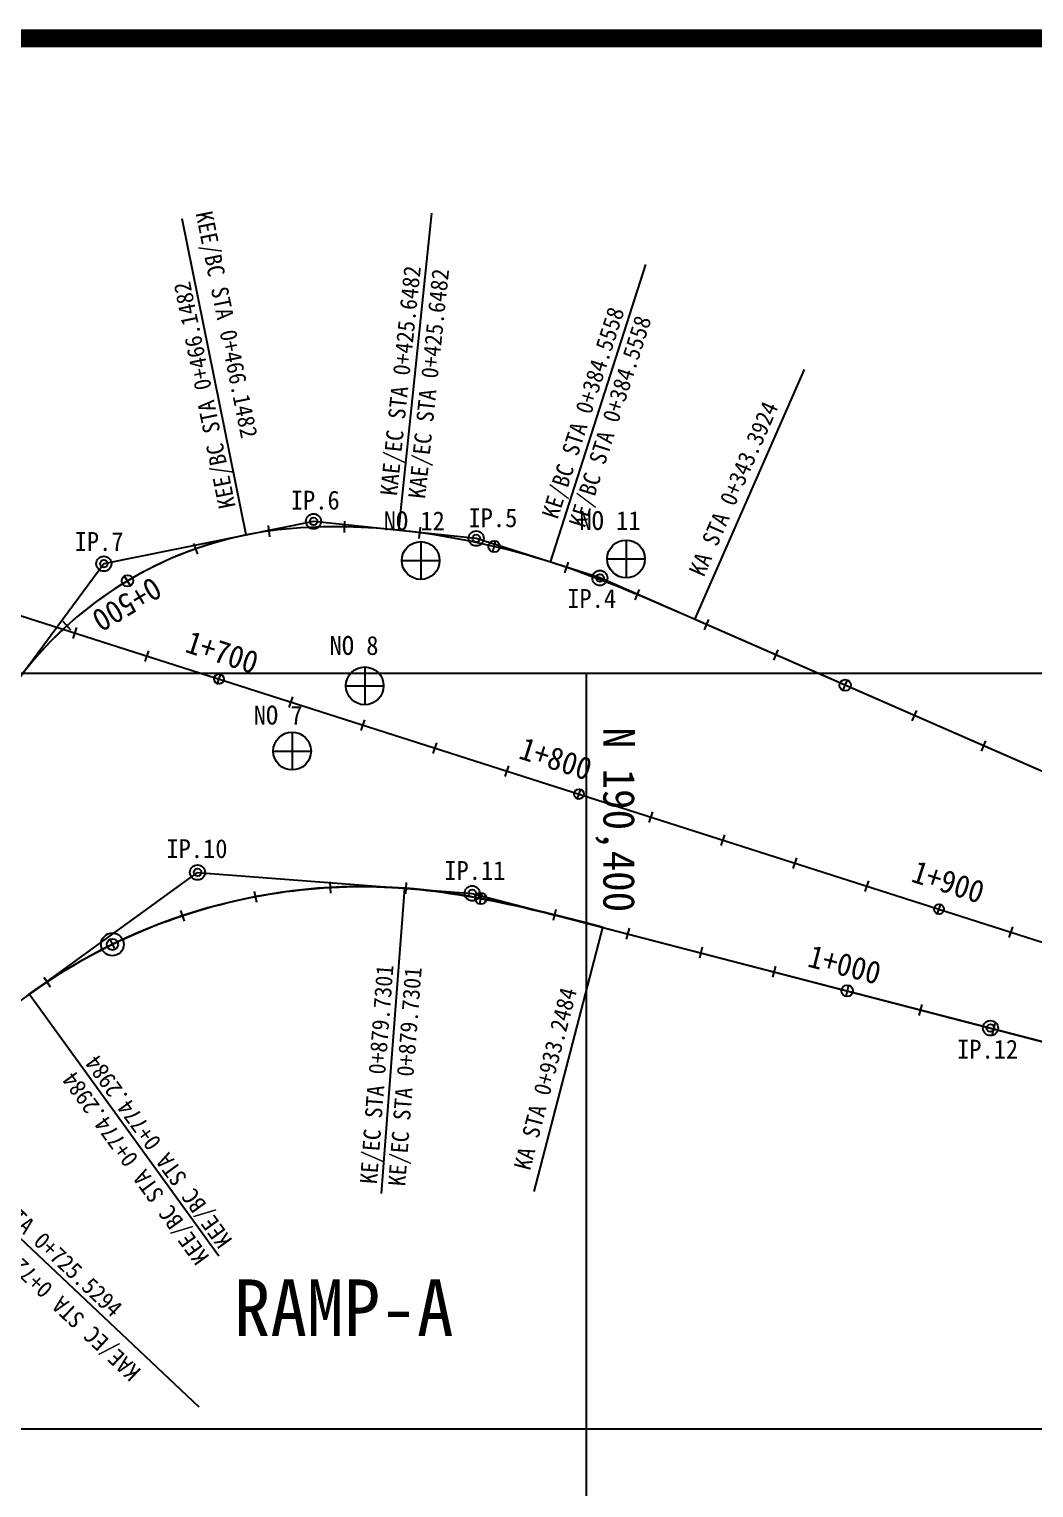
# Model space of a CAD drawing. Header units: millimetres. Extents: x 8286 to 10304, y 723 to 2148.
# Drawn here: x 9397.2 to 9663, y 1716.6 to 2102.6 of the extents above; entities that cross this region are included whole.
import ezdxf
from ezdxf.enums import TextEntityAlignment as Align

# ---------------------------------------------------------------- set-up
doc = ezdxf.new("R2010")
doc.units = ezdxf.units.MM
for name, color, linetype in [('CA-ALGN-CNTL', 2, 'Continuous'), ('CA-ALGN-IPLN', 1, 'Continuous'), ('CA-ALGN-IPSM', 2, 'Continuous'), ('CA-ALGN-STSM', 2, 'Continuous'), ('CA-ALGN-TEXT', 3, 'Continuous'), ('CA-LEAL', 1, 'Continuous'), ('CA-LEAT', 3, 'Continuous'), ('CA-TEXT', 3, 'Continuous'), ('CV-GRID-LINE', 1, 'Continuous'), ('CV-GRID-TEXT', 4, 'Continuous'), ('CV-SURV-SYMB', 3, 'Continuous'), ('CV-SURV-TEXT', 3, 'Continuous'), ('CX-BORD', 3, 'Continuous'), ('CX-BORD-LIN1', 4, 'Continuous'), ('CX-BORD-LIN2', 3, 'Continuous'), ('CX-BORD-TEX2', 7, 'Continuous'), ('CX-BORD-TEX3', 6, 'Continuous')]:
    doc.layers.add(name, color=color, linetype=linetype)
doc.styles.add('TAEGP', font='DotumChe.ttf')
doc.styles.add('TAEGULIM', font='DotumChe.ttf')
doc.styles.add('TB_TEXT', font='DotumChe.ttf')
doc.styles.add('TB_WBTXT', font='H2GTRE.TTF')
doc.styles.add('TB_WMTXT', font='DotumChe.ttf')

# ---------------------------------------------------------------- blocks, each defined once
blk = doc.blocks.new('CXBLKA1-KHCA')
at = {"layer": 'CX-BORD-LIN1', "const_width": 2}
blk.add_lwpolyline([(796, 0), (0, 0), (0, 554), (796, 554)], close=True, dxfattribs=at)
at = {"layer": 'CX-BORD-LIN1', "style": 'TB_TEXT'}
for tag, height, p in [('TR_RNUM4', 3, (285.11, 26.64)), ('TR_RDAT4', 3.5, (317.5, 27)), ('TR_DGN4', 3.5, (459.12, 27)), ('TR_CHK4', 3.5, (499.12, 27)), ('TR_APP4', 3.5, (539.12, 27)), ('TR_RDAT3', 3.5, (317.5, 21)), ('TR_DGN3', 3.5, (459.12, 21)), ('TR_CHK3', 3.5, (499.12, 21)), ('TR_APP3', 3.5, (539.12, 21)), ('TR_RNUM3', 3, (285.11, 20.64)), ('TR_RNUM2', 3, (285.11, 14.64)), ('TR_RDAT2', 3.5, (317.5, 15)), ('TR_DGN2', 3.5, (459.12, 15)), ('TR_CHK2', 3.5, (499.12, 15)), ('TR_APP2', 3.5, (539.12, 15)), ('TR_RNUM1', 3, (285.11, 8.64)), ('TR_RDAT1', 3.5, (317.5, 9)), ('TR_DGN1', 3.5, (459.12, 9)), ('TR_CHK1', 3.5, (499.12, 9)), ('TR_APP1', 3.5, (539.12, 9))]:
    blk.add_attdef(tag, text='', height=height, dxfattribs=at).set_placement(p, align=Align.MIDDLE_CENTER)
for tag, p in [('TR_RCON4', (342.3, 27)), ('TR_RCON3', (342.3, 21)), ('TR_RCON2', (342.3, 15)), ('TR_RCON1', (342.3, 9))]:
    blk.add_attdef(tag, text='', height=3.5, dxfattribs=at).set_placement(p, align=Align.MIDDLE_LEFT)
at = {"layer": 'CX-BORD-LIN2', "style": 'TB_TEXT'}
blk.add_attdef('TD_VERSION', text='', height=3, rotation=90, dxfattribs=at).set_placement((800.5, 48.01), align=Align.MIDDLE_CENTER)
at = {"layer": 'CX-BORD-TEX2', "style": 'TB_WMTXT'}
for tag, height, p in [('TB_CNAME', 5, (15.34, 531.83)), ('TB_CSCOP', 4, (16.63, 523.83))]:
    blk.add_attdef(tag, text='', height=height, dxfattribs=at).set_placement(p, align=Align.BOTTOM_LEFT)
at = {"layer": 'CX-BORD-TEX2', "style": 'TB_WBTXT'}
for tag, height, p in [('TB_MTITIL', 10, (398, 533.33)), ('TB_STITL', 7, (398, 518.33))]:
    blk.add_attdef(tag, text='', height=height, dxfattribs=at).set_placement(p, align=Align.MIDDLE_CENTER)
at = {"layer": 'CX-BORD-TEX3', "style": 'TB_TEXT'}
for tag, height, p in [('TD_DCOMP', 4.5, (217.5, 25)), ('TD_CSECT', 4.5, (611, 25)), ('TD_CDIST', 4.5, (656, 25)), ('TD_DNAME_TOP', 4.5, (755, 25)), ('TD_DNAME_MAIN', 4.5, (755, 19.01)), ('TD_CCOMP', 4.5, (217.5, 15)), ('TD_HSCAL', 4.5, (626.7, 15.24)), ('TD_VSCAL', 4.5, (655.78, 15.24)), ('TD_DNAME_BOT', 3, (755, 13.65)), ('TD_CNAME', 5, (65, 5.75)), ('TD_FIELD', 4.5, (182.5, 5.53)), ('TD_CSTEP', 4.5, (253.24, 5.53)), ('TD_DWGCODE', 4.5, (641, 5.39)), ('TD_DWGNO', 4.5, (755, 5.39))]:
    blk.add_attdef(tag, text='', height=height, dxfattribs=at).set_placement(p, align=Align.MIDDLE_CENTER)

msp = doc.modelspace()

# ---------------------------------------------------------------- linework, layer by layer
at = {"layer": 'CA-ALGN-CNTL'}
for p, q in [((9066.42, 2052.42), (9948.07, 1770.6)), ((9066.42, 2052.42), (9948.07, 1770.6)), ((9066.42, 2052.42), (9948.07, 1770.6)), ((9066.42, 2052.42), (9948.07, 1770.6)), ((9066.42, 2052.42), (9948.07, 1770.6)), ((9549.02, 1864.92), (9754.05, 1811.6))]:
    msp.add_line(p, q, dxfattribs=at)
for points in [[(9778.57, 1856.55), (9573.35, 1946.38), (9571.52, 1947.19), (9569.68, 1947.99), (9567.85, 1948.79), (9566.02, 1949.58), (9564.18, 1950.37), (9562.34, 1951.16), (9560.5, 1951.95), (9558.66, 1952.72), (9556.81, 1953.49), (9554.96, 1954.25), (9553.11, 1955.01), (9551.25, 1955.75), (9549.39, 1956.48), (9547.53, 1957.2), (9545.66, 1957.91), (9543.78, 1958.6), (9541.9, 1959.28), (9540.01, 1959.95), (9538.12, 1960.59), (9536.22, 1961.22), (9535.11, 1961.58), (9533.21, 1962.18), (9531.29, 1962.76), (9529.37, 1963.32), (9527.45, 1963.87), (9525.52, 1964.39), (9523.58, 1964.89), (9521.64, 1965.38), (9519.7, 1965.84), (9517.75, 1966.29), (9515.79, 1966.71), (9513.84, 1967.12), (9511.87, 1967.51), (9509.91, 1967.87), (9507.94, 1968.22), (9505.96, 1968.55), (9503.99, 1968.86), (9502.01, 1969.15), (9500.03, 1969.42), (9498.04, 1969.66), (9496.06, 1969.89), (9494.97, 1970.01), (9492.98, 1970.21), (9490.99, 1970.38), (9488.99, 1970.54), (9487, 1970.67), (9485, 1970.78), (9483, 1970.86), (9481, 1970.92), (9479, 1970.95), (9477, 1970.95), (9475, 1970.93), (9473.01, 1970.87), (9471.01, 1970.79), (9469.01, 1970.67), (9467.02, 1970.52), (9465.02, 1970.33), (9463.04, 1970.11), (9461.05, 1969.86), (9459.07, 1969.56), (9457.1, 1969.23), (9455.14, 1968.87), (9454.65, 1968.77), (9452.69, 1968.35), (9450.74, 1967.9), (9448.8, 1967.41), (9446.88, 1966.87), (9444.96, 1966.3), (9443.05, 1965.69), (9441.16, 1965.05), (9439.28, 1964.36), (9437.42, 1963.64), (9435.57, 1962.88), (9433.73, 1962.08), (9431.92, 1961.25), (9430.11, 1960.38), (9428.33, 1959.48), (9426.57, 1958.54), (9424.82, 1957.56), (9423.09, 1956.55), (9421.39, 1955.51), (9419.7, 1954.43), (9418.04, 1953.31), (9416.4, 1952.17), (9414.78, 1950.99), (9413.19, 1949.78), (9411.62, 1948.54), (9410.08, 1947.27), (9408.56, 1945.97), (9407.07, 1944.63), (9405.61, 1943.27), (9404.17, 1941.88), (9402.76, 1940.46), (9401.38, 1939.01), (9400.03, 1937.54), (9398.71, 1936.03), (9397.42, 1934.51), (9396.16, 1932.95)], [(9396.58, 1846.74), (9397.2, 1847.2), (9398.83, 1848.36), (9400.47, 1849.5), (9402.13, 1850.62), (9403.81, 1851.71), (9405.49, 1852.79), (9407.19, 1853.84), (9408.91, 1854.87), (9410.64, 1855.87), (9412.38, 1856.85), (9414.13, 1857.81), (9415.9, 1858.75), (9417.68, 1859.66), (9419.47, 1860.55), (9421.28, 1861.41), (9423.09, 1862.25), (9424.92, 1863.07), (9426.76, 1863.86), (9428.6, 1864.63), (9430.46, 1865.37), (9432.33, 1866.09), (9434.2, 1866.78), (9436.09, 1867.45), (9437.98, 1868.09), (9439.89, 1868.71), (9441.8, 1869.3), (9443.71, 1869.86), (9445.64, 1870.4), (9447.57, 1870.92), (9449.51, 1871.41), (9451.46, 1871.87), (9453.41, 1872.31), (9455.37, 1872.72), (9457.33, 1873.1), (9459.3, 1873.46), (9461.27, 1873.79), (9463.25, 1874.1), (9465.23, 1874.38), (9467.21, 1874.63), (9469.2, 1874.86), (9471.19, 1875.06), (9473.18, 1875.23), (9475.17, 1875.38), (9477.17, 1875.5), (9479.17, 1875.59), (9481.17, 1875.66), (9483.17, 1875.7), (9485.17, 1875.71), (9487.17, 1875.7), (9489.17, 1875.66), (9491.17, 1875.59), (9493.16, 1875.5), (9495.16, 1875.38), (9496.59, 1875.28), (9498.58, 1875.11), (9500.57, 1874.92), (9502.56, 1874.71), (9504.55, 1874.47), (9506.53, 1874.21), (9508.51, 1873.92), (9510.49, 1873.62), (9512.46, 1873.3), (9514.43, 1872.96), (9516.4, 1872.6), (9518.36, 1872.22), (9520.32, 1871.83), (9522.28, 1871.43), (9524.24, 1871.01), (9526.19, 1870.58), (9528.14, 1870.14), (9530.09, 1869.69), (9532.04, 1869.22), (9533.98, 1868.75), (9535.92, 1868.27), (9537.86, 1867.79), (9539.8, 1867.3), (9541.74, 1866.81), (9543.68, 1866.31), (9545.61, 1865.81), (9547.55, 1865.3), (9549.02, 1864.92), (9754.05, 1811.6)], [(9549.02, 1864.92), (9548.68, 1865.01), (9548.38, 1865.09), (9548.11, 1865.16), (9547.88, 1865.22), (9547.67, 1865.27), (9547.49, 1865.32), (9547.32, 1865.36), (9547.16, 1865.4), (9547.01, 1865.44), (9546.87, 1865.48), (9546.74, 1865.51), (9546.61, 1865.55), (9546.48, 1865.58), (9546.36, 1865.61), (9546.23, 1865.64), (9546.11, 1865.68), (9545.99, 1865.71), (9545.87, 1865.74), (9545.75, 1865.77), (9545.63, 1865.8), (9545.51, 1865.83), (9545.39, 1865.86), (9545.27, 1865.9), (9545.15, 1865.93), (9545.02, 1865.96), (9544.9, 1865.99), (9544.78, 1866.02), (9544.66, 1866.05), (9544.54, 1866.08), (9544.42, 1866.12), (9544.3, 1866.15), (9544.18, 1866.18), (9544.06, 1866.21), (9543.94, 1866.24), (9543.81, 1866.27), (9543.69, 1866.3), (9543.57, 1866.33), (9543.45, 1866.37), (9543.33, 1866.4), (9543.21, 1866.43), (9543.09, 1866.46), (9542.97, 1866.49), (9542.85, 1866.52), (9542.72, 1866.55), (9542.6, 1866.58), (9542.48, 1866.61), (9542.36, 1866.65), (9542.24, 1866.68), (9542.12, 1866.71), (9542, 1866.74), (9541.88, 1866.77), (9541.76, 1866.8), (9541.64, 1866.83), (9541.51, 1866.86), (9541.39, 1866.89), (9541.27, 1866.93), (9541.15, 1866.96), (9541.03, 1866.99), (9540.91, 1867.02), (9540.79, 1867.05), (9540.67, 1867.08), (9540.55, 1867.11), (9540.42, 1867.14), (9540.3, 1867.17), (9540.18, 1867.2), (9540.06, 1867.23), (9539.94, 1867.26), (9539.82, 1867.3), (9539.7, 1867.33), (9539.58, 1867.36), (9539.45, 1867.39), (9539.33, 1867.42), (9539.21, 1867.45), (9539.09, 1867.48), (9538.97, 1867.51), (9538.85, 1867.54), (9538.73, 1867.57), (9538.61, 1867.6), (9538.49, 1867.63), (9538.36, 1867.66), (9538.24, 1867.69), (9538.12, 1867.72), (9538, 1867.76), (9537.88, 1867.79), (9537.76, 1867.82), (9537.64, 1867.85), (9537.52, 1867.88), (9537.39, 1867.91), (9537.27, 1867.94), (9537.15, 1867.97), (9537.03, 1868), (9536.91, 1868.03), (9536.79, 1868.06), (9536.67, 1868.09), (9536.55, 1868.12), (9536.42, 1868.15), (9536.3, 1868.18), (9536.18, 1868.21), (9536.06, 1868.24), (9535.94, 1868.27), (9535.82, 1868.3), (9535.7, 1868.33), (9535.57, 1868.36), (9535.45, 1868.39), (9535.33, 1868.42), (9535.21, 1868.45), (9535.09, 1868.48), (9534.97, 1868.51), (9534.85, 1868.54), (9534.73, 1868.57), (9534.6, 1868.6), (9534.48, 1868.63), (9534.36, 1868.66), (9534.24, 1868.69), (9534.12, 1868.72), (9534, 1868.75), (9533.88, 1868.78), (9533.75, 1868.81), (9533.63, 1868.84), (9533.51, 1868.87), (9533.39, 1868.9), (9533.27, 1868.93), (9533.15, 1868.96), (9533.03, 1868.98), (9532.9, 1869.01), (9532.78, 1869.04), (9532.66, 1869.07), (9532.54, 1869.1), (9532.42, 1869.13), (9532.3, 1869.16), (9532.17, 1869.19), (9532.05, 1869.22), (9531.93, 1869.25), (9531.81, 1869.28), (9531.69, 1869.31), (9531.57, 1869.33), (9531.45, 1869.36), (9531.32, 1869.39), (9531.2, 1869.42), (9531.08, 1869.45), (9530.96, 1869.48), (9530.84, 1869.51), (9530.72, 1869.54), (9530.59, 1869.57), (9530.47, 1869.59), (9530.35, 1869.62), (9530.23, 1869.65), (9530.11, 1869.68), (9529.99, 1869.71), (9529.86, 1869.74), (9529.74, 1869.77), (9529.62, 1869.79), (9529.5, 1869.82), (9529.38, 1869.85), (9529.26, 1869.88), (9529.13, 1869.91), (9529.01, 1869.94), (9528.89, 1869.96), (9528.77, 1869.99), (9528.65, 1870.02), (9528.52, 1870.05), (9528.4, 1870.08), (9528.28, 1870.11), (9528.16, 1870.13), (9528.04, 1870.16), (9527.92, 1870.19), (9527.79, 1870.22), (9527.67, 1870.24), (9527.55, 1870.27), (9527.43, 1870.3), (9527.31, 1870.33), (9527.18, 1870.36), (9527.06, 1870.38), (9526.94, 1870.41), (9526.82, 1870.44), (9526.7, 1870.47), (9526.57, 1870.49), (9526.45, 1870.52), (9526.33, 1870.55), (9526.21, 1870.58), (9526.09, 1870.6), (9525.96, 1870.63), (9525.84, 1870.66), (9525.72, 1870.68), (9525.6, 1870.71), (9525.48, 1870.74), (9525.35, 1870.77), (9525.23, 1870.79), (9525.11, 1870.82), (9524.99, 1870.85), (9524.87, 1870.87), (9524.74, 1870.9), (9524.62, 1870.93), (9524.5, 1870.95), (9524.38, 1870.98), (9524.26, 1871.01), (9524.13, 1871.03), (9524.01, 1871.06), (9523.89, 1871.09), (9523.77, 1871.11), (9523.64, 1871.14), (9523.52, 1871.16), (9523.4, 1871.19), (9523.28, 1871.22), (9523.16, 1871.24), (9523.03, 1871.27), (9522.91, 1871.29), (9522.79, 1871.32), (9522.67, 1871.35), (9522.54, 1871.37), (9522.42, 1871.4), (9522.3, 1871.42), (9522.18, 1871.45), (9522.05, 1871.48), (9521.93, 1871.5), (9521.81, 1871.53), (9521.69, 1871.55), (9521.57, 1871.58), (9521.44, 1871.6), (9521.32, 1871.63), (9521.2, 1871.65), (9521.08, 1871.68), (9520.95, 1871.7), (9520.83, 1871.73), (9520.71, 1871.75), (9520.59, 1871.78), (9520.46, 1871.8), (9520.34, 1871.83), (9520.22, 1871.85), (9520.1, 1871.88), (9519.97, 1871.9), (9519.85, 1871.93), (9519.73, 1871.95), (9519.61, 1871.98), (9519.48, 1872), (9519.36, 1872.03), (9519.24, 1872.05), (9519.12, 1872.07), (9518.99, 1872.1), (9518.87, 1872.12), (9518.75, 1872.15), (9518.62, 1872.17), (9518.5, 1872.2), (9518.38, 1872.22), (9518.26, 1872.24), (9518.13, 1872.27), (9518.01, 1872.29), (9517.89, 1872.31), (9517.77, 1872.34), (9517.64, 1872.36), (9517.52, 1872.39), (9517.4, 1872.41), (9517.27, 1872.43), (9517.15, 1872.46), (9517.03, 1872.48), (9516.91, 1872.5), (9516.78, 1872.53), (9516.66, 1872.55), (9516.54, 1872.57), (9516.42, 1872.59), (9516.29, 1872.62), (9516.17, 1872.64), (9516.05, 1872.66), (9515.92, 1872.69), (9515.8, 1872.71), (9515.68, 1872.73), (9515.55, 1872.75), (9515.43, 1872.78), (9515.31, 1872.8), (9515.19, 1872.82), (9515.06, 1872.84), (9514.94, 1872.86), (9514.82, 1872.89), (9514.69, 1872.91), (9514.57, 1872.93), (9514.45, 1872.95), (9514.32, 1872.97), (9514.2, 1873), (9514.08, 1873.02), (9513.96, 1873.04), (9513.83, 1873.06), (9513.71, 1873.08), (9513.59, 1873.1), (9513.46, 1873.13), (9513.34, 1873.15), (9513.22, 1873.17), (9513.09, 1873.19), (9512.97, 1873.21), (9512.85, 1873.23), (9512.72, 1873.25), (9512.6, 1873.27), (9512.48, 1873.29), (9512.35, 1873.31), (9512.23, 1873.34), (9512.11, 1873.36), (9511.98, 1873.38), (9511.86, 1873.4), (9511.74, 1873.42), (9511.61, 1873.44), (9511.49, 1873.46), (9511.37, 1873.48), (9511.24, 1873.5), (9511.12, 1873.52), (9511, 1873.54), (9510.87, 1873.56), (9510.75, 1873.58), (9510.63, 1873.6), (9510.5, 1873.62), (9510.38, 1873.64), (9510.26, 1873.66), (9510.13, 1873.68), (9510.01, 1873.69), (9509.89, 1873.71), (9509.76, 1873.73), (9509.64, 1873.75), (9509.51, 1873.77), (9509.39, 1873.79), (9509.27, 1873.81), (9509.14, 1873.83), (9509.02, 1873.85), (9508.9, 1873.86), (9508.77, 1873.88), (9508.65, 1873.9), (9508.53, 1873.92), (9508.4, 1873.94), (9508.28, 1873.96), (9508.16, 1873.97), (9508.03, 1873.99), (9507.91, 1874.01), (9507.78, 1874.03), (9507.66, 1874.05), (9507.54, 1874.06), (9507.41, 1874.08), (9507.29, 1874.1), (9507.17, 1874.12), (9507.04, 1874.13), (9506.92, 1874.15), (9506.79, 1874.17), (9506.67, 1874.19), (9506.55, 1874.2), (9506.42, 1874.22), (9506.3, 1874.24), (9506.17, 1874.25), (9506.05, 1874.27), (9505.93, 1874.29), (9505.8, 1874.3), (9505.68, 1874.32), (9505.56, 1874.34), (9505.43, 1874.35), (9505.31, 1874.37), (9505.18, 1874.39), (9505.06, 1874.4), (9504.94, 1874.42), (9504.81, 1874.43), (9504.69, 1874.45), (9504.56, 1874.46), (9504.44, 1874.48), (9504.32, 1874.5), (9504.19, 1874.51), (9504.07, 1874.53), (9503.94, 1874.54), (9503.82, 1874.56), (9503.7, 1874.57), (9503.57, 1874.59), (9503.45, 1874.6), (9503.32, 1874.62), (9503.2, 1874.63), (9503.07, 1874.65), (9502.95, 1874.66), (9502.83, 1874.67), (9502.7, 1874.69), (9502.58, 1874.7), (9502.45, 1874.72), (9502.33, 1874.73), (9502.21, 1874.75), (9502.08, 1874.76), (9501.96, 1874.77), (9501.83, 1874.79), (9501.71, 1874.8), (9501.58, 1874.81), (9501.46, 1874.83), (9501.34, 1874.84), (9501.21, 1874.85), (9501.09, 1874.87), (9500.96, 1874.88), (9500.84, 1874.89), (9500.71, 1874.91), (9500.59, 1874.92), (9500.47, 1874.93), (9500.34, 1874.94), (9500.22, 1874.96), (9500.09, 1874.97), (9499.97, 1874.98), (9499.84, 1874.99), (9499.72, 1875.01), (9499.59, 1875.02), (9499.47, 1875.03), (9499.35, 1875.04), (9499.22, 1875.05), (9499.1, 1875.06), (9498.97, 1875.08), (9498.85, 1875.09), (9498.72, 1875.1), (9498.59, 1875.11), (9498.45, 1875.12), (9498.31, 1875.13), (9498.17, 1875.15), (9498.02, 1875.16), (9497.86, 1875.17), (9497.69, 1875.19), (9497.52, 1875.2), (9497.34, 1875.22), (9497.16, 1875.23), (9496.97, 1875.25), (9496.78, 1875.26), (9496.59, 1875.28)]]:
    msp.add_lwpolyline(points, dxfattribs=at)
for centre, radius, start, end in [((9474.46, 1870.75), 100, 101.4309, 143.5033), ((9485.19, 1725.71), 150, 85.6424, 125.9143)]:
    msp.add_arc(centre, radius, start, end, dxfattribs=at)
at = {"layer": 'CA-ALGN-IPLN'}
for points in [[(9890.48, 1815.19), (9882.78, 1817.65), (9825.89, 1835.84), (9675.96, 1901.47), (9548.2, 1957.39), (9515.48, 1967.86), (9472.44, 1972.37), (9416.95, 1961.15), (9384.3, 1917.03), (9360.75, 1860.03), (9329.75, 1794.61), (9282.2, 1739.31), (9236.83, 1691.82), (9185.02, 1637.59), (9069.69, 1552.57), (8953.26, 1636.08), (8903.4, 1686.93), (8881.03, 1709.74)], [(8850.06, 1709.19), (8880.99, 1677.65), (8924.61, 1633.17), (8946.89, 1606.44), (8990.08, 1548.37), (9069.45, 1489.3), (9139.25, 1548.28), (9235.49, 1665.1), (9338.04, 1789.56), (9382.27, 1836.38), (9441.75, 1879.46), (9514.43, 1873.92), (9651.53, 1838.26), (9793.94, 1801.22), (9855.11, 1781.67), (9877.02, 1774.66)]]:
    msp.add_lwpolyline(points, dxfattribs=at)
at = {"layer": 'CA-ALGN-IPSM'}
for centre, radius in [((9472.44, 1972.37), 2), ((9472.44, 1972.37), 1), ((9515.48, 1967.86), 2), ((9515.48, 1967.86), 1), ((9416.95, 1961.15), 2), ((9416.95, 1961.15), 1), ((9548.2, 1957.39), 2), ((9548.2, 1957.39), 1), ((9441.75, 1879.46), 2), ((9441.75, 1879.46), 1), ((9514.43, 1873.92), 2), ((9514.43, 1873.92), 1), ((9651.53, 1838.26), 2), ((9651.53, 1838.26), 1)]:
    msp.add_circle(centre, radius, dxfattribs=at)
at = {"layer": 'CA-ALGN-STSM'}
for p, q in [((9460.91, 1968.32), (9460.5, 1971.29)), ((9480.62, 1969.43), (9480.68, 1972.43)), ((9500.38, 1967.86), (9500.78, 1970.83)), ((9441.8, 1963.68), (9440.8, 1966.51)), ((9519.89, 1964.25), (9520.58, 1967.17)), ((9538.95, 1958.73), (9539.93, 1961.56)), ((9423.99, 1955.34), (9422.45, 1957.91)), ((9557.52, 1951.57), (9558.68, 1954.34)), ((9408.19, 1943.62), (9406.17, 1945.84)), ((9575.86, 1943.65), (9577.06, 1946.4)), ((9408.87, 1941.38), (9409.78, 1944.24)), ((9408.87, 1941.38), (9409.78, 1944.24)), ((9408.87, 1941.38), (9409.78, 1944.24)), ((9408.87, 1941.38), (9409.78, 1944.24)), ((9408.87, 1941.38), (9409.78, 1944.24)), ((9427.92, 1935.29), (9428.83, 1938.15)), ((9427.92, 1935.29), (9428.83, 1938.15)), ((9427.92, 1935.29), (9428.83, 1938.15)), ((9427.92, 1935.29), (9428.83, 1938.15)), ((9427.92, 1935.29), (9428.83, 1938.15)), ((9594.18, 1935.63), (9595.38, 1938.38)), ((9446.97, 1929.2), (9447.88, 1932.06)), ((9446.97, 1929.2), (9447.88, 1932.06)), ((9446.97, 1929.2), (9447.88, 1932.06)), ((9446.97, 1929.2), (9447.88, 1932.06)), ((9446.97, 1929.2), (9447.88, 1932.06)), ((9446.97, 1929.2), (9447.88, 1932.06)), ((9446.97, 1929.2), (9447.88, 1932.06)), ((9446.97, 1929.2), (9447.88, 1932.06)), ((9446.97, 1929.2), (9447.88, 1932.06)), ((9446.97, 1929.2), (9447.88, 1932.06)), ((9612.5, 1927.61), (9613.7, 1930.36)), ((9466.02, 1923.11), (9466.93, 1925.97)), ((9466.02, 1923.11), (9466.93, 1925.97)), ((9466.02, 1923.11), (9466.93, 1925.97)), ((9466.02, 1923.11), (9466.93, 1925.97)), ((9466.02, 1923.11), (9466.93, 1925.97)), ((9485.07, 1917.02), (9485.98, 1919.88)), ((9485.07, 1917.02), (9485.98, 1919.88)), ((9485.07, 1917.02), (9485.98, 1919.88)), ((9485.07, 1917.02), (9485.98, 1919.88)), ((9485.07, 1917.02), (9485.98, 1919.88)), ((9630.82, 1919.59), (9632.02, 1922.34)), ((9504.12, 1910.93), (9505.03, 1913.79)), ((9504.12, 1910.93), (9505.03, 1913.79)), ((9504.12, 1910.93), (9505.03, 1913.79)), ((9504.12, 1910.93), (9505.03, 1913.79)), ((9504.12, 1910.93), (9505.03, 1913.79)), ((9649.14, 1911.57), (9650.34, 1914.32)), ((9523.17, 1904.85), (9524.08, 1907.7)), ((9523.17, 1904.85), (9524.08, 1907.7)), ((9523.17, 1904.85), (9524.08, 1907.7)), ((9523.17, 1904.85), (9524.08, 1907.7)), ((9523.17, 1904.85), (9524.08, 1907.7)), ((9542.22, 1898.76), (9543.13, 1901.61)), ((9542.22, 1898.76), (9543.13, 1901.61)), ((9542.22, 1898.76), (9543.13, 1901.61)), ((9542.22, 1898.76), (9543.13, 1901.61)), ((9542.22, 1898.76), (9543.13, 1901.61)), ((9542.22, 1898.76), (9543.13, 1901.61)), ((9542.22, 1898.76), (9543.13, 1901.61)), ((9542.22, 1898.76), (9543.13, 1901.61)), ((9542.22, 1898.76), (9543.13, 1901.61)), ((9542.22, 1898.76), (9543.13, 1901.61)), ((9561.27, 1892.67), (9562.19, 1895.52)), ((9561.27, 1892.67), (9562.19, 1895.52)), ((9561.27, 1892.67), (9562.19, 1895.52)), ((9561.27, 1892.67), (9562.19, 1895.52)), ((9561.27, 1892.67), (9562.19, 1895.52)), ((9580.32, 1886.58), (9581.24, 1889.43)), ((9580.32, 1886.58), (9581.24, 1889.43)), ((9580.32, 1886.58), (9581.24, 1889.43)), ((9580.32, 1886.58), (9581.24, 1889.43)), ((9580.32, 1886.58), (9581.24, 1889.43)), ((9599.37, 1880.49), (9600.29, 1883.34)), ((9599.37, 1880.49), (9600.29, 1883.34)), ((9599.37, 1880.49), (9600.29, 1883.34)), ((9599.37, 1880.49), (9600.29, 1883.34)), ((9599.37, 1880.49), (9600.29, 1883.34)), ((9476.79, 1876.98), (9476.96, 1873.98)), ((9496.97, 1876.75), (9496.74, 1873.76)), ((9618.42, 1874.4), (9619.34, 1877.25)), ((9618.42, 1874.4), (9619.34, 1877.25)), ((9618.42, 1874.4), (9619.34, 1877.25)), ((9618.42, 1874.4), (9619.34, 1877.25)), ((9618.42, 1874.4), (9619.34, 1877.25)), ((9456.75, 1874.52), (9457.32, 1871.57)), ((9516.94, 1874.02), (9516.39, 1871.07)), ((9437.22, 1869.42), (9438.17, 1866.57)), ((9536.54, 1869.67), (9535.82, 1866.75)), ((9637.47, 1868.31), (9638.39, 1871.16)), ((9637.47, 1868.31), (9638.39, 1871.16)), ((9637.47, 1868.31), (9638.39, 1871.16)), ((9637.47, 1868.31), (9638.39, 1871.16)), ((9637.47, 1868.31), (9638.39, 1871.16)), ((9637.47, 1868.31), (9638.39, 1871.16)), ((9637.47, 1868.31), (9638.39, 1871.16)), ((9637.47, 1868.31), (9638.39, 1871.16)), ((9637.47, 1868.31), (9638.39, 1871.16)), ((9637.47, 1868.31), (9638.39, 1871.16)), ((9555.93, 1864.67), (9555.17, 1861.77)), ((9656.52, 1862.22), (9657.44, 1865.08)), ((9656.52, 1862.22), (9657.44, 1865.08)), ((9656.52, 1862.22), (9657.44, 1865.08)), ((9656.52, 1862.22), (9657.44, 1865.08)), ((9656.52, 1862.22), (9657.44, 1865.08)), ((9418.55, 1861.77), (9419.87, 1859.07)), ((9575.28, 1859.64), (9574.53, 1856.74)), ((9594.64, 1854.61), (9593.89, 1851.7)), ((9401.05, 1851.7), (9402.72, 1849.2)), ((9614, 1849.57), (9613.24, 1846.67)), ((9633.35, 1844.54), (9632.6, 1841.63)), ((9652.71, 1839.5), (9651.95, 1836.6))]:
    msp.add_line(p, q, dxfattribs=at)
for centre, radius in [((9520.24, 1965.71), 1.5), ((9423.22, 1956.63), 1.5), ((9447.43, 1930.63), 1.3), ((9447.43, 1930.63), 1.3), ((9447.43, 1930.63), 1.3), ((9447.43, 1930.63), 1.3), ((9447.43, 1930.63), 1.3), ((9613.1, 1928.98), 1.5), ((9542.68, 1900.18), 1.3), ((9542.68, 1900.18), 1.3), ((9542.68, 1900.18), 1.3), ((9542.68, 1900.18), 1.3), ((9542.68, 1900.18), 1.3), ((9516.66, 1872.55), 1.5), ((9637.93, 1869.74), 1.3), ((9637.93, 1869.74), 1.3), ((9637.93, 1869.74), 1.3), ((9637.93, 1869.74), 1.3), ((9637.93, 1869.74), 1.3), ((9419.21, 1860.42), 3), ((9419.21, 1860.42), 1.5), ((9613.62, 1848.12), 1.5)]:
    msp.add_circle(centre, radius, dxfattribs=at)
at = {"layer": 'CA-LEAL'}
for p, q in [((9494.97, 1970.01), (9503.75, 2053.96)), ((9494.97, 1970.01), (9503.75, 2053.96)), ((9454.65, 1968.77), (9437.72, 2052.48)), ((9535.11, 1961.58), (9560.32, 2040.34)), ((9535.11, 1961.58), (9560.32, 2040.34)), ((9573.35, 1946.38), (9602.31, 2012.54)), ((9490.43, 1794.51), (9496.59, 1875.28)), ((9490.43, 1794.51), (9496.59, 1875.28)), ((9530.84, 1795.03), (9549.02, 1864.92)), ((9447.38, 1777.92), (9397.2, 1847.2)), ((9447.38, 1777.92), (9397.2, 1847.2)), ((9361.35, 1814.24), (9442.07, 1737.98))]:
    msp.add_line(p, q, dxfattribs=at)
at = {"layer": 'CV-GRID-LINE'}
for p, q in [((9301.6, 1932.16), (9944.59, 1932.16)), ((9301.6, 1932.16), (9944.59, 1932.16)), ((9544.59, 1932.16), (9544.59, 1633.28)), ((9544.59, 1932.16), (9544.59, 1532.16)), ((9255.21, 1732.16), (9944.59, 1732.16)), ((9255.21, 1732.16), (9944.59, 1732.16))]:
    msp.add_line(p, q, dxfattribs=at)
at = {"layer": 'CV-SURV-SYMB'}
for p, q in [((9500.8, 1967.01), (9500.8, 1957.01)), ((9555.12, 1967.42), (9555.12, 1957.42)), ((9495.8, 1962.01), (9505.8, 1962.01)), ((9550.12, 1962.42), (9560.12, 1962.42)), ((9485.99, 1933.84), (9485.99, 1923.84)), ((9480.99, 1928.84), (9490.99, 1928.84)), ((9466.77, 1916.58), (9466.77, 1906.58)), ((9461.77, 1911.58), (9471.77, 1911.58))]:
    msp.add_line(p, q, dxfattribs=at)
for centre in [(9500.8, 1962.01), (9555.12, 1962.42), (9485.99, 1928.84), (9466.77, 1911.58)]:
    msp.add_circle(centre, 5, dxfattribs=at)
for p in [(9500.8, 1962.01), (9555.12, 1962.42), (9485.99, 1928.84), (9466.77, 1911.58)]:
    msp.add_point(p, dxfattribs=at)

# ---------------------------------------------------------------- block references
at = {"layer": 'CX-BORD', "xscale": 2.400000000000091, "yscale": 2.400000000000006}
msp.add_blockref('CXBLKA1-KHCA', (8346.09, 770.64), dxfattribs=at)

# ---------------------------------------------------------------- texts
at = {"layer": 'CA-ALGN-TEXT', "style": 'TAEGULIM'}
for s, p in [('IP.6', (9466.43, 1975.5)), ('IP.5', (9513.43, 1970.83)), ('IP.7', (9409.23, 1964.55)), ('IP.4', (9539.56, 1949.48)), ('IP.10', (9433.51, 1883.26)), ('IP.11', (9507.03, 1877.48)), ('IP.12', (9642.7, 1830.18))]:
    msp.add_text(s, height=5, dxfattribs=at).set_placement(p)
for s, rotation, p in [('0+500', 210.8266, (9429.88, 1957.89)), ('1+700', 342.0016, (9438.14, 1937.89)), ('1+800', 342.0016, (9526.39, 1909.72)), ('1+900', 342.0016, (9630.23, 1877.12)), ('1+000', 345.4212, (9602.83, 1854.61))]:
    msp.add_text(s, height=6, rotation=rotation, dxfattribs=at).set_placement(p)
at = {"layer": 'CA-LEAT', "style": 'TAEGULIM'}
for s, rotation, p in [('KEE/BC STA 0+466.1482', 281.4309, (9441.22, 2053.94)), ('KAE/EC STA 0+425.6482', 84.0274, (9494.5, 1978.99)), ('KAE/EC STA 0+425.6482', 84.0274, (9501.96, 1978.21)), ('KEE/BC STA 0+466.1482', 101.4309, (9451.84, 1976.26)), ('KE/BC STA 0+384.5558', 72.2553, (9537.01, 1972.75)), ('KE/BC STA 0+384.5558', 72.2553, (9544.16, 1970.46)), ('KA STA 0+343.3924', 66.359, (9575.67, 1957.46)), ('KE/EC STA 0+879.7301', 85.6424, (9489.18, 1796.86)), ('KE/EC STA 0+879.7301', 85.6424, (9496.66, 1796.29)), ('KA STA 0+933.2484', 75.4212, (9529.72, 1800.38)), ('KEE/BC STA 0+774.2984', 125.9143, (9451.14, 1782.12)), ('KEE/BC STA 0+774.2984', 125.9143, (9445.06, 1777.72)), ('KAE/EC STA 0+725.5294', 316.6257, (9374.79, 1803.37)), ('KAE/EC STA 0+725.5294', 136.6257, (9427.05, 1747.7))]:
    msp.add_text(s, height=4.5, rotation=rotation, dxfattribs=at).set_placement(p)
at = {"layer": 'CA-TEXT', "style": 'TAEGULIM'}
msp.add_text('RAMP-A', height=15, dxfattribs=at).set_placement((9451.32, 1756.74))
at = {"layer": 'CV-GRID-TEXT', "style": 'TAEGULIM'}
msp.add_text('N 190,400', height=8.4, rotation=270, dxfattribs=at).set_placement((9549.11, 1917.8))
at = {"layer": 'CV-SURV-TEXT', "style": 'TAEGP'}
for s, p in [('NO 12', (9491.01, 1970.01)), ('NO 11', (9542.8, 1970.09)), ('NO 8', (9476.7, 1937.03)), ('NO 7', (9456.62, 1918.6))]:
    msp.add_text(s, height=5, dxfattribs=at).set_placement(p)

doc.saveas('drawing.dxf')
